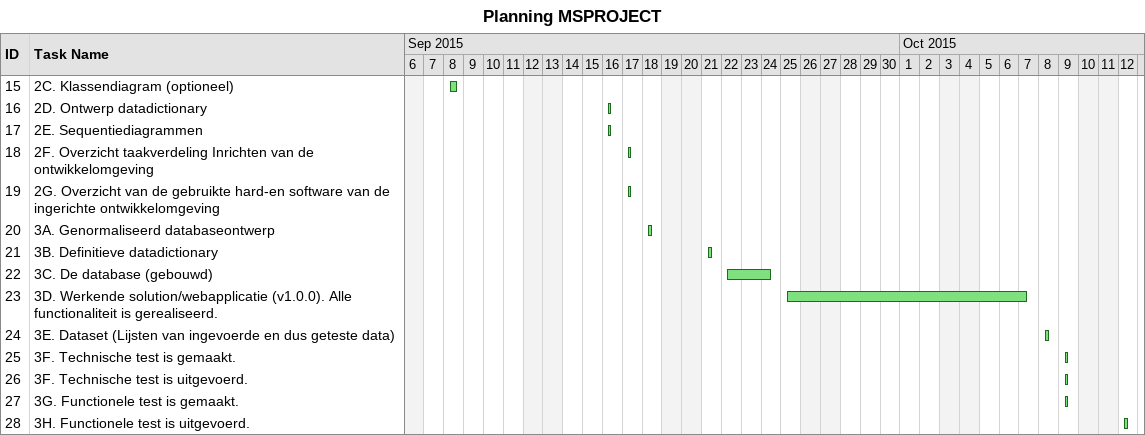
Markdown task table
Planning MSPROJECT

| ID | Task | Start | Finish |
|---|---|---|---|
| 15 | 2C. Klassendiagram (optioneel) | 2015-09-08 | 2015-09-08 |
| 16 | 2D. Ontwerp datadictionary | 2015-09-16 | 2015-09-16 |
| 17 | 2E. Sequentiediagrammen | 2015-09-16 | 2015-09-16 |
| 18 | 2F. Overzicht taakverdeling Inrichten van de ontwikkelomgeving | 2015-09-17 | 2015-09-17 |
| 19 | 2G. Overzicht van de gebruikte hard-en software van de ingerichte ontwikkelomgeving | 2015-09-17 | 2015-09-17 |
| 20 | 3A. Genormaliseerd databaseontwerp | 2015-09-18 | 2015-09-18 |
| 21 | 3B. Definitieve datadictionary | 2015-09-21 | 2015-09-21 |
| 22 | 3C. De database (gebouwd) | 2015-09-22 | 2015-09-24 |
| 23 | 3D. Werkende solution/webapplicatie (v1.0.0). Alle functionaliteit is gerealiseerd. | 2015-09-25 | 2015-10-07 |
| 24 | 3E. Dataset (Lijsten van ingevoerde en dus geteste data) | 2015-10-08 | 2015-10-08 |
| 25 | 3F. Technische test is gemaakt. | 2015-10-09 | 2015-10-09 |
| 26 | 3F. Technische test is uitgevoerd. | 2015-10-09 | 2015-10-09 |
| 27 | 3G. Functionele test is gemaakt. | 2015-10-09 | 2015-10-09 |
| 28 | 3H. Functionele test is uitgevoerd. | 2015-10-12 | 2015-10-12 |
